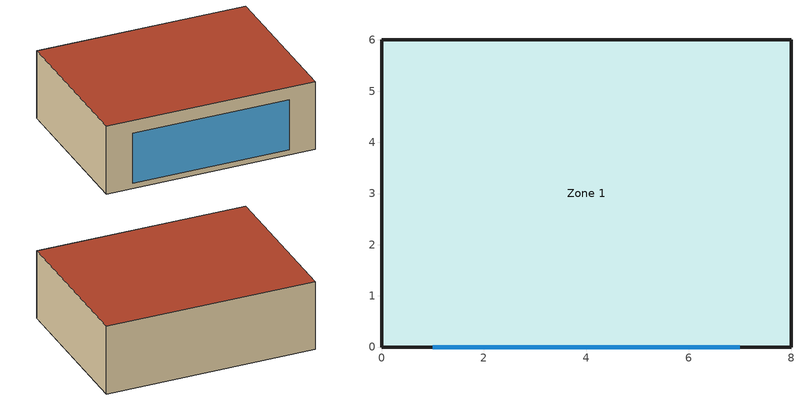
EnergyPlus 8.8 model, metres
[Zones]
Zone 1
 floor ground (Floor): 0,0 0,6 8,6 8,0 z0
 wall outside (Exterior Wall): 0,0 8,0 8,6 0,6 0,0 z0:2.7
 window (Double Pane Window): 1,0 7,0 z0.2:2.2
 roof outside (Roof): 8,0 8,6 0,6 0,0 z2.7
[Site:GroundTemperature:BuildingSurface]
10, 10, 10, 10, 10, 10, 10, 10, 10, 10, 10, 10
[Site:GroundReflectance]
0.2, 0.2, 0.2, 0.2, 0.2, 0.2, 0.2, 0.2, 0.2, 0.2, 0.2, 0.2
[Site:GroundTemperature:Undisturbed:FiniteDifference]
dry-packed soil: 1.3, 1500, 800, 30, 50, 0.4
[Building]
Case 600: Terrain=Country; Loads Convergence Tolerance Value=0.04; Temperature Convergence Tolerance Value {deltaC}=0.004; Solar Distribution=FullInteriorAndExterior; Maximum Number of Warmup Days=25; Minimum Number of Warmup Days=6
[WindowMaterial:Blind]
BLIND WITH HIGH REFLECTIVITY SLATS: Slat Orientation=Horizontal; Slat Width {m}=0.025; Slat Separation {m}=0.01875; Slat Thickness {m}=0.001; Slat Angle {deg}=45; Slat Conductivity {W/m-K}=0.9; Slat Beam Solar Transmittance=0; Front Side Slat Beam Solar Reflectance=0.8; Back Side Slat Beam Solar Reflectance=0.8; Slat Diffuse Solar Transmittance=0; Front Side Slat Diffuse Solar Reflectance=0.8; Back Side Slat Diffuse Solar Reflectance=0.8; Slat Beam Visible Transmittance=0; Front Side Slat Beam Visible Reflectance=0.8; Back Side Slat Beam Visible Reflectance=0.8; Slat Diffuse Visible Transmittance=0; Front Side Slat Diffuse Visible Reflectance=0.8; Back Side Slat Diffuse Visible Reflectance=0.8; Slat Infrared Hemispherical Transmittance=0; Front Side Slat Infrared Hemispherical Emissivity=0.9; Back Side Slat Infrared Hemispherical Emissivity=0.9; Blind to Glass Distance {m}=0.05; Blind Top Opening Multiplier=0.5; Blind Bottom Opening Multiplier=0.5; Blind Left Side Opening Multiplier=0.5; Blind Right Side Opening Multiplier=0.5
[WindowProperty:ShadingControl]
SC1: Shading Type=ExteriorBlind; Shading Control Type=OnIfScheduleAllows; Schedule=Blind States; Shading Control Is Scheduled=Yes; Glare Control Is Active=No; Shading Device Material=BLIND WITH HIGH REFLECTIVITY SLATS; Type of Slat Angle Control for Blinds=FixedSlatAngle
[Material] Thermal Absorptance=0.9
Name | Roughness | Thickness {m} | Conductivity {W/m-K} | Density {kg/m3} | Specific Heat {J/kg-K} | Solar Absorptance | Visible Absorptance
Concrete Block | MediumRough | 0.1 | 0.51 | 1400 | 1000 | 0.7 | 0.7
Foam Insulation | MediumRough | 0.0615 | 0.04 | 10 | 1400 | 0.7 | 0.7
Wood sliding ExteriorWall | Rough | 0.009 | 0.14 | 530 | 900 | 0.6 | 0.6
Timber flooring | Rough | 0.025 | 0.14 | 650 | 1200 | 0.6 | 0.6
Plasterboard Roof | Rough | 0.01 | 0.16 | 950 | 840 | 0.6 | 0.6
Fibreglass quilt Roof | Rough | 0.1118 | 0.04 | 12 | 840 | 0.6 | 0.6
Wood sliding Roof | Rough | 0.019 | 0.14 | 530 | 900 | 0.6 | 0.6
[WindowMaterial:Glazing]
Glass Type 1: Optical Data Type=SpectralAverage; Thickness {m}=0.003175; Solar Transmittance at Normal Incidence=0.86156; Front Side Solar Reflectance at Normal Incidence=0.07846; Back Side Solar Reflectance at Normal Incidence=0.07846; Visible Transmittance at Normal Incidence=0.91325; Front Side Visible Reflectance at Normal Incidence=0.082; Back Side Visible Reflectance at Normal Incidence=0.082; Infrared Transmittance at Normal Incidence=0; Front Side Infrared Hemispherical Emissivity=0.84; Back Side Infrared Hemispherical Emissivity=0.84; Conductivity {W/m-K}=1.06; Dirt Correction Factor for Solar and Visible Transmittance=1; Solar Diffusing=No; Young's modulus {Pa}=72000000000; Poisson's ratio=0.22
[WindowMaterial:Gas]
Air Space Resistance: Gas Type=Air; Thickness {m}=0.013
[Construction]
Double Pane Window: Glass Type 1, Air Space Resistance, Glass Type 1
Exterior Wall: Wood sliding ExteriorWall, Foam Insulation, Concrete Block
Floor: Floor insulation, Timber flooring
Roof: Wood sliding Roof, Fibreglass quilt Roof, Plasterboard Roof
[Material:NoMass]
Floor insulation: Roughness=Rough; Thermal Resistance {m2-K/W}=25.075; Thermal Absorptance=0.9; Solar Absorptance=0.6; Visible Absorptance=0.6
[EnergyManagementSystem:OutputVariable] Type of Data in Variable=Averaged; Update Frequency=ZoneTimestep
Name | EMS Variable
peopleNumber | peopleNumber
daylightOnDesk | daylightOnDesk
lumEff | lumEff
transmBeamSolar | transmBeamSolar
transmSolar | transmSolar
[People]
P1: Zone or ZoneList=Zone 1; Number of People Schedule=Office Occupancy; Number of People Calculation Method=People; Number of People=4; Fraction Radiant=0.3; Sensible Heat Fraction=autocalculate; Activity Level Schedule=Activity level; Carbon Dioxide Generation Rate {m3/s-W}=3.82e-08; Enable ASHRAE 55 Comfort Warnings=No; Mean Radiant Temperature Calculation Type=ZoneAveraged; Clothing Insulation Calculation Method=ClothingInsulationSchedule
[EnergyManagementSystem:Sensor]
Name | Output:Variable or Output:Meter Index Key | Output:Variable or Output:Meter
peopleNumber | zone 1 | Zone People Occupant Count
daylightOnDesk | dl1 | Daylighting Reference Point 1 Illuminance
lumEff | environment | Site Beam Solar Radiation Luminous Efficacy
transmBeamSolar | south window | Surface Window Transmitted Beam Solar Radiation Rate
transmSolar | south window | Surface Window Transmitted Solar Radiation Rate
[EnergyManagementSystem:Actuator]
blindState: Actuated Component Unique=Blind States; Actuated Component Type=Schedule:Compact; Actuated Component Control Type=Schedule Value
[EnergyManagementSystem:ProgramCallingManager]
EMS_blindSchedule: BeginTimestepBeforePredictor; BlindUse_Reinhart
[EnergyManagementSystem:Program]
BlindUse_Reinhart: if peopleNumber>0 && transmSolar>0 &&lumEff>0; set beamSolarOnDesk = (daylightOnDesk/lumEff)*(transmBeamSolar/transmSolar); if beamSolarOnDesk>50; set blindState=1; endif; endif; if currentTime==7; set blindState=0; endif
[Lights]
L1: Zone or ZoneList=Zone 1; Schedule=Office Lighting; Design Level Calculation Method=LightingLevel; Lighting Level {W}=200; Fraction Radiant=0.6; Fraction Replaceable=1; Return Air Fraction Calculated from Plenum Temperature=No
[Daylighting:Controls]
DL1: Zone=Zone 1; Daylighting Method=SplitFlux; Lighting Control Type=Continuous; Minimum Input Power Fraction for Continuous or ContinuousOff Dimming Control=0.3; Minimum Light Output Fraction for Continuous or ContinuousOff Dimming Control=0.2; Number of Stepped Control Steps=1; Probability Lighting will be Reset When Needed in Manual Stepped Control=1; Maximum Allowable Discomfort Glare Index=22; Daylighting Reference Point 1=P1; Fraction of Zone Controlled by Reference Point 1=1; Illuminance Setpoint at Reference Point 1 {lux}=500
[ZoneVentilation:DesignFlowRate]
Ventilation: Zone or ZoneList=Zone 1; Schedule=Alwayson ventilation; Design Flow Rate Calculation Method=AirChanges/Hour; Air Changes per Hour {1/hr}=0.5; Ventilation Type=Natural; Fan Total Efficiency=1; Constant Term Coefficient=1; Minimum Indoor Temperature {C}=-100; Maximum Indoor Temperature {C}=100; Delta Temperature {deltaC}=-100; Minimum Outdoor Temperature {C}=-100; Maximum Outdoor Temperature {C}=100; Maximum Wind Speed {m/s}=40
[Zone]
Zone 1: 0, 0, 0, 1, 1, autocalculate, autocalculate, autocalculate, Yes
[HVACTemplate:Zone:IdealLoadsAirSystem]
Zone 1: Template Thermostat=Thermostat; Maximum Heating Supply Air Temperature {C}=50; Minimum Cooling Supply Air Temperature {C}=13; Maximum Heating Supply Air Humidity Ratio {kgWater/kgDryAir}=0.0156; Minimum Cooling Supply Air Humidity Ratio {kgWater/kgDryAir}=0.0077; Heating Limit=NoLimit; Cooling Limit=NoLimit; Dehumidification Control Type=ConstantSensibleHeatRatio; Cooling Sensible Heat Ratio=0.7; Dehumidification Setpoint {percent}=60; Humidification Control Type=None; Humidification Setpoint {percent}=30; Outdoor Air Method=None; Outdoor Air Flow Rate per Person {m3/s}=0.00944; Demand Controlled Ventilation Type=None; Outdoor Air Economizer Type=NoEconomizer; Heat Recovery Type=None; Sensible Heat Recovery Effectiveness=0.7; Latent Heat Recovery Effectiveness=0.65
[HVACTemplate:Thermostat]
Thermostat: Heating Setpoint Schedule=heating setpoint; Cooling Setpoint Schedule=cooling setpoint
[Schedule:Compact]
Office Occupancy: Through: 12/31, For: Weekdays SummerDesignDay, Until: 06:00, 0, Until: 07:00, 0.1, Until: 08:00, 0.2, Until: 12:00, 0.95, Until: 13:00, 0.5, Until: 17:00, 0.95, Until: 18:00, 0.3, Until: 22:00, 0.1, Until: 24:00, 0.05, For: Saturday WinterDesignDay, Until: 06:00, 0, Until: 08:00, 0.1, Until: 12:00, 0.3, Until: 17:00, 0.1, Until: 19:00, 0.05, Until: 24:00, 0, For: Sunday Holidays AllOtherDays, Until: 06:00, 0, Until: 18:00, 0.05, Until: 24:00, 0
Activity level: Through: 12/31, For: AllDays, Until: 24:00, 117
Blind States: Through: 12/31, For: AllDays, Until: 24:00, 0
Office Lighting: Through: 12/31, For: Weekdays SummerDesignDay, Until: 05:00, 0.05, Until: 07:00, 0.1, Until: 08:00, 0.3, Until: 17:00, 0.9, Until: 18:00, 0.5, Until: 20:00, 0.3, Until: 22:00, 0.2, Until: 23:00, 0.1, Until: 24:00, 0.05, For: Saturday WinterDesignDay, Until: 06:00, 0.05, Until: 08:00, 0.1, Until: 12:00, 0.3, Until: 17:00, 0.15, Until: 24:00, 0.05, For: Sunday Holidays AllOtherDays, Until: 24:00, 0.05
Alwayson ventilation: Through: 12/31, For: AllDays, Until: 24:00, 1
heating setpoint: Through: 12/31, For: AllDays, Until: 24:00, 20
cooling setpoint: Through: 12/31, For: AllDays, Until: 24:00, 27
